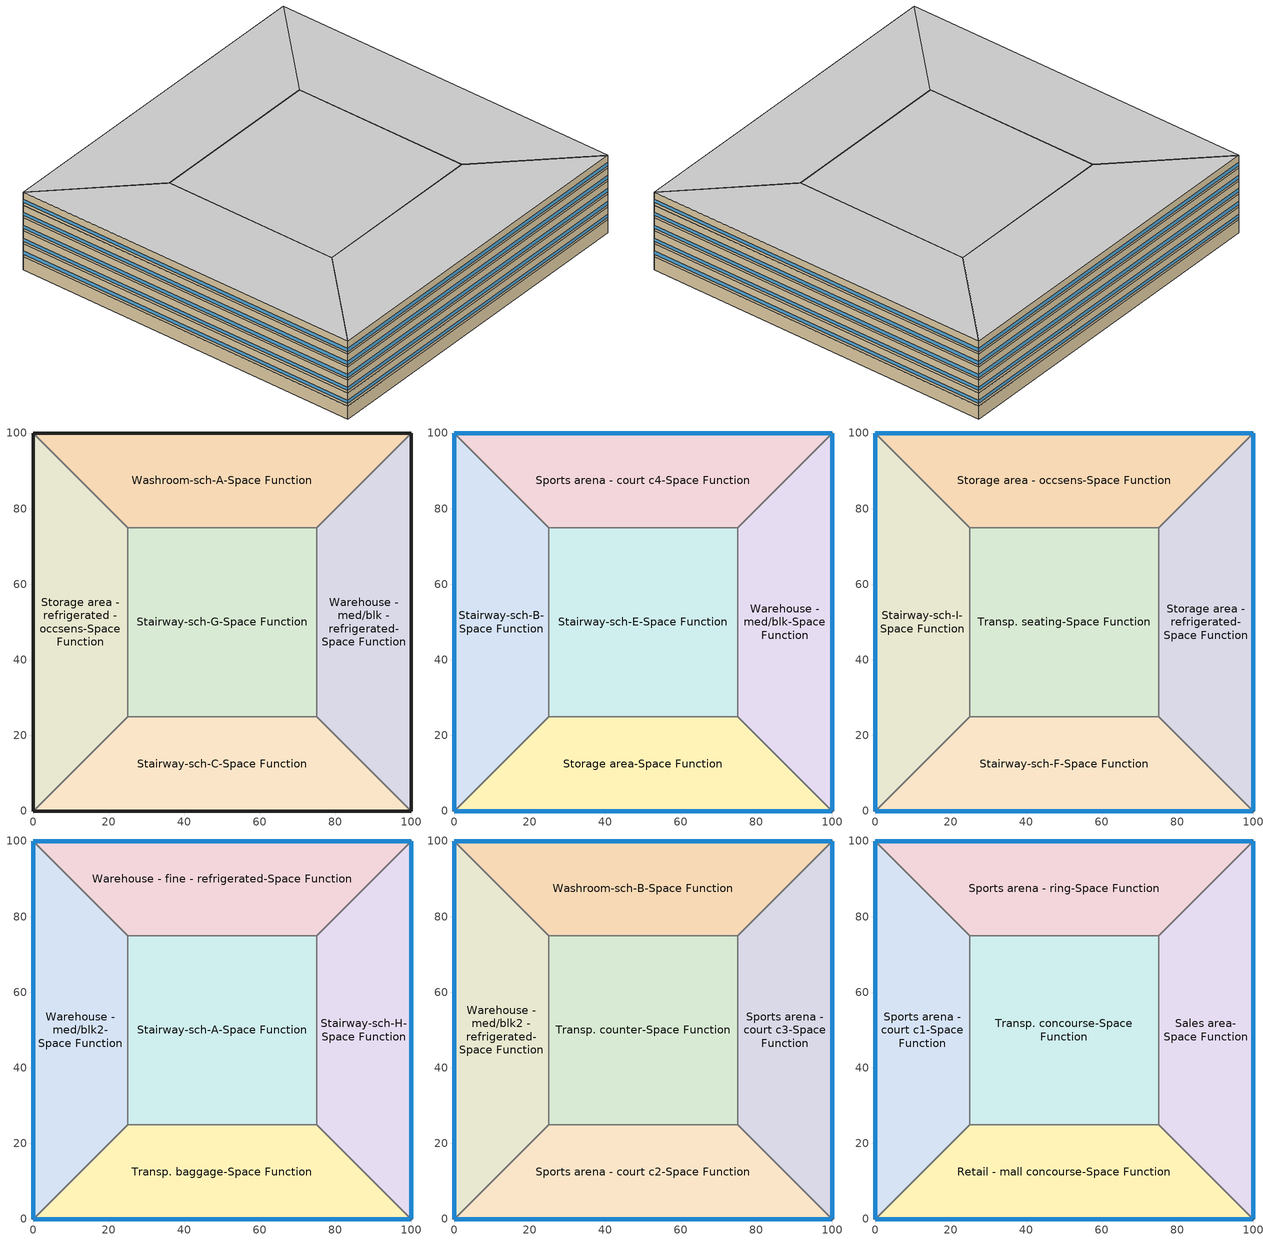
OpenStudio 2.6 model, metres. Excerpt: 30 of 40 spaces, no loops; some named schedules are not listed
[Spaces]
Storage area - refrigerated - occsens-Space Function
 floor ground: 0,0 0,100 25,75 25,25 z0
 wall ground: 0,100 0,0 z0:3.8
 wall to Washroom-sch-A-Space Function: 25,75 0,100 z0:3.8
 wall to Stairway-sch-G-Space Function: 25,25 25,75 z0:3.8
 wall to Stairway-sch-C-Space Function: 0,0 25,25 z0:3.8
Washroom-sch-A-Space Function
 floor ground: 0,100 100,100 75,75 25,75 z0
 wall ground: 100,100 0,100 z0:3.8
 wall to Warehouse - med/blk - refrigerated-Space Function: 75,75 100,100 z0:3.8
 wall to Stairway-sch-G-Space Function: 25,75 75,75 z0:3.8
Warehouse - med/blk - refrigerated-Space Function
 floor ground: 100,100 100,0 75,25 75,75 z0
 wall ground: 100,0 100,100 z0:3.8
 wall to Stairway-sch-C-Space Function: 75,25 100,0 z0:3.8
 wall to Stairway-sch-G-Space Function: 75,75 75,25 z0:3.8
Stairway-sch-C-Space Function
 floor ground: 100,0 0,0 25,25 75,25 z0
 wall ground: 0,0 100,0 z0:3.8
 wall to Stairway-sch-G-Space Function: 75,25 25,25 z0:3.8
Stairway-sch-G-Space Function
 floor ground: 25,25 25,75 75,75 75,25 z0
Stairway-sch-B-Space Function
 floor to Storage area - refrigerated - occsens-Space Function: 0,0 0,100 25,75 25,25 z3.8
 wall outside: 0,100 0,0 z3.8:7.6
 wall to Sports arena - court c4-Space Function: 25,75 0,100 z3.8:7.6
 wall to Stairway-sch-E-Space Function: 25,25 25,75 z3.8:7.6
 wall to Storage area-Space Function: 0,0 25,25 z3.8:7.6
 window: 0,99.97 0,0.03 z4.56:5.51
Sports arena - court c4-Space Function
 floor to Washroom-sch-A-Space Function: 0,100 100,100 75,75 25,75 z3.8
 wall outside: 100,100 0,100 z3.8:7.6
 wall to Warehouse - med/blk-Space Function: 75,75 100,100 z3.8:7.6
 wall to Stairway-sch-E-Space Function: 25,75 75,75 z3.8:7.6
 window: 99.97,100 0.03,100 z4.56:5.51
Warehouse - med/blk-Space Function
 floor to Warehouse - med/blk - refrigerated-Space Function: 100,100 100,0 75,25 75,75 z3.8
 wall outside: 100,0 100,100 z3.8:7.6
 wall to Storage area-Space Function: 75,25 100,0 z3.8:7.6
 wall to Stairway-sch-E-Space Function: 75,75 75,25 z3.8:7.6
 window: 100,0.03 100,99.97 z4.56:5.51
Storage area-Space Function
 floor to Stairway-sch-C-Space Function: 100,0 0,0 25,25 75,25 z3.8
 wall outside: 0,0 100,0 z3.8:7.6
 wall to Stairway-sch-E-Space Function: 75,25 25,25 z3.8:7.6
 window: 0.03,0 99.97,0 z4.56:5.51
Stairway-sch-E-Space Function
 floor to Stairway-sch-G-Space Function: 25,25 25,75 75,75 75,25 z3.8
Stairway-sch-I-Space Function
 floor to Stairway-sch-B-Space Function: 0,0 0,100 25,75 25,25 z7.6
 wall outside: 0,100 0,0 z7.6:11.4
 wall to Storage area - occsens-Space Function: 25,75 0,100 z7.6:11.4
 wall to Transp. seating-Space Function: 25,25 25,75 z7.6:11.4
 wall to Stairway-sch-F-Space Function: 0,0 25,25 z7.6:11.4
 window: 0,99.97 0,0.03 z8.36:9.31
Storage area - occsens-Space Function
 floor to Sports arena - court c4-Space Function: 0,100 100,100 75,75 25,75 z7.6
 wall outside: 100,100 0,100 z7.6:11.4
 wall to Storage area - refrigerated-Space Function: 75,75 100,100 z7.6:11.4
 wall to Transp. seating-Space Function: 25,75 75,75 z7.6:11.4
 window: 99.97,100 0.03,100 z8.36:9.31
Storage area - refrigerated-Space Function
 floor to Warehouse - med/blk-Space Function: 100,100 100,0 75,25 75,75 z7.6
 wall outside: 100,0 100,100 z7.6:11.4
 wall to Stairway-sch-F-Space Function: 75,25 100,0 z7.6:11.4
 wall to Transp. seating-Space Function: 75,75 75,25 z7.6:11.4
 window: 100,0.03 100,99.97 z8.36:9.31
Stairway-sch-F-Space Function
 floor to Storage area-Space Function: 100,0 0,0 25,25 75,25 z7.6
 wall outside: 0,0 100,0 z7.6:11.4
 wall to Transp. seating-Space Function: 75,25 25,25 z7.6:11.4
 window: 0.03,0 99.97,0 z8.36:9.31
Transp. seating-Space Function
 floor to Stairway-sch-E-Space Function: 25,25 25,75 75,75 75,25 z7.6
Warehouse - med/blk2-Space Function
 floor to Stairway-sch-I-Space Function: 0,0 0,100 25,75 25,25 z11.4
 wall outside: 0,100 0,0 z11.4:15.2
 wall to Warehouse - fine - refrigerated-Space Function: 25,75 0,100 z11.4:15.2
 wall to Stairway-sch-A-Space Function: 25,25 25,75 z11.4:15.2
 wall to Transp. baggage-Space Function: 0,0 25,25 z11.4:15.2
 window: 0,99.97 0,0.03 z12.16:13.11
Warehouse - fine - refrigerated-Space Function
 floor to Storage area - occsens-Space Function: 0,100 100,100 75,75 25,75 z11.4
 wall outside: 100,100 0,100 z11.4:15.2
 wall to Stairway-sch-H-Space Function: 75,75 100,100 z11.4:15.2
 wall to Stairway-sch-A-Space Function: 25,75 75,75 z11.4:15.2
 window: 99.97,100 0.03,100 z12.16:13.11
Stairway-sch-H-Space Function
 floor to Storage area - refrigerated-Space Function: 100,100 100,0 75,25 75,75 z11.4
 wall outside: 100,0 100,100 z11.4:15.2
 wall to Transp. baggage-Space Function: 75,25 100,0 z11.4:15.2
 wall to Stairway-sch-A-Space Function: 75,75 75,25 z11.4:15.2
 window: 100,0.03 100,99.97 z12.16:13.11
Transp. baggage-Space Function
 floor to Stairway-sch-F-Space Function: 100,0 0,0 25,25 75,25 z11.4
 wall outside: 0,0 100,0 z11.4:15.2
 wall to Stairway-sch-A-Space Function: 75,25 25,25 z11.4:15.2
 window: 0.03,0 99.97,0 z12.16:13.11
Stairway-sch-A-Space Function
 floor to Transp. seating-Space Function: 25,25 25,75 75,75 75,25 z11.4
Warehouse - med/blk2 - refrigerated-Space Function
 floor to Warehouse - med/blk2-Space Function: 0,0 0,100 25,75 25,25 z15.2
 wall outside: 0,100 0,0 z15.2:19
 wall to Washroom-sch-B-Space Function: 25,75 0,100 z15.2:19
 wall to Transp. counter-Space Function: 25,25 25,75 z15.2:19
 wall to Sports arena - court c2-Space Function: 0,0 25,25 z15.2:19
 window: 0,99.97 0,0.03 z15.96:16.91
Washroom-sch-B-Space Function
 floor to Warehouse - fine - refrigerated-Space Function: 0,100 100,100 75,75 25,75 z15.2
 wall outside: 100,100 0,100 z15.2:19
 wall to Sports arena - court c3-Space Function: 75,75 100,100 z15.2:19
 wall to Transp. counter-Space Function: 25,75 75,75 z15.2:19
 window: 99.97,100 0.03,100 z15.96:16.91
Sports arena - court c3-Space Function
 floor to Stairway-sch-H-Space Function: 100,100 100,0 75,25 75,75 z15.2
 wall outside: 100,0 100,100 z15.2:19
 wall to Sports arena - court c2-Space Function: 75,25 100,0 z15.2:19
 wall to Transp. counter-Space Function: 75,75 75,25 z15.2:19
 window: 100,0.03 100,99.97 z15.96:16.91
Sports arena - court c2-Space Function
 floor to Transp. baggage-Space Function: 100,0 0,0 25,25 75,25 z15.2
 wall outside: 0,0 100,0 z15.2:19
 wall to Transp. counter-Space Function: 75,25 25,25 z15.2:19
 window: 0.03,0 99.97,0 z15.96:16.91
Transp. counter-Space Function
 floor to Stairway-sch-A-Space Function: 25,25 25,75 75,75 75,25 z15.2
Sports arena - court c1-Space Function
 floor to Warehouse - med/blk2 - refrigerated-Space Function: 0,0 0,100 25,75 25,25 z19
 wall outside: 0,100 0,0 z19:22.8
 wall to Sports arena - ring-Space Function: 25,75 0,100 z19:22.8
 wall to Transp. concourse-Space Function: 25,25 25,75 z19:22.8
 wall to Retail - mall concourse-Space Function: 0,0 25,25 z19:22.8
 window: 0,99.97 0,0.03 z19.76:20.71
 ceiling to Retail - sales-Space Function: 25,25 25,75 0,100 0,0 z22.8
Sports arena - ring-Space Function
 floor to Washroom-sch-B-Space Function: 0,100 100,100 75,75 25,75 z19
 wall outside: 100,100 0,100 z19:22.8
 wall to Sales area-Space Function: 75,75 100,100 z19:22.8
 wall to Transp. concourse-Space Function: 25,75 75,75 z19:22.8
 window: 99.97,100 0.03,100 z19.76:20.71
 ceiling to Warehouse - fine-Space Function: 25,75 75,75 100,100 0,100 z22.8
Sales area-Space Function
 floor to Sports arena - court c3-Space Function: 100,100 100,0 75,25 75,75 z19
 wall outside: 100,0 100,100 z19:22.8
 wall to Retail - mall concourse-Space Function: 75,25 100,0 z19:22.8
 wall to Transp. concourse-Space Function: 75,75 75,25 z19:22.8
 window: 100,0.03 100,99.97 z19.76:20.71
 ceiling to Retail - dressing/fitting-Space Function: 75,75 75,25 100,0 100,100 z22.8
Retail - mall concourse-Space Function
 floor to Sports arena - court c2-Space Function: 100,0 0,0 25,25 75,25 z19
 wall outside: 0,0 100,0 z19:22.8
 wall to Transp. concourse-Space Function: 75,25 25,25 z19:22.8
 window: 0.03,0 99.97,0 z19.76:20.71
 ceiling to Religious - pulpit/choir-Space Function: 75,25 25,25 0,0 100,0 z22.8
Transp. concourse-Space Function
 floor to Transp. counter-Space Function: 25,25 25,75 75,75 75,25 z19
 ceiling to Religious - fellowship hall-Space Function: 75,25 75,75 25,75 25,25 z22.8
[Building]
Building 1: Default Construction Set=BTAP-Mass at hdd = 6250.0; Standards Number of Stories=8; Standards Number of Above Ground Stories=8; Standards Building Type=NECB2011_unknown
[Site]
Fort McMurray AP_AB_CAN: Latitude {deg}=56.653; Longitude {deg}=-111.223; Time Zone {hr}=-7; Elevation {m}=369.1
[Site:WaterMainsTemperature]
Calculation Method=Correlation; Annual Average Outdoor Air Temperature {C}=1.875; Maximum Difference In Monthly Average Outdoor Air Temperatures {deltaC}=34.4
[SizingPeriod:DesignDay] Barometric Pressure {Pa}=96969; Sky Clearness=0; Rain Indicator=0; Snow Indicator=0; Day of Month=21; Daylight Saving Time Indicator=0; Humidity Indicating Type=Wetbulb; Dry-Bulb Temperature Range Modifier Type=DefaultMultipliers
Name | Maximum Dry-Bulb Temperature {C} | Daily Dry-Bulb Temperature Range {deltaC} | Humidity Indicating Conditions at Maximum Dry-Bulb | Wind Speed {m/s} | Wind Direction {deg} | Month | Day Type | Solar Model Indicator | ASHRAE Taub | ASHRAE Taud
Fort McMurray AP Ann Htg 99.6% Condns DB | -36.2 | 0 | -36.2 | 1 | 90 | 1 | WinterDesignDay | ASHRAEClearSky
Fort McMurray AP Ann Clg .4% Condns DB=>MWB | 28.9 | 12.4 | 17.8 | 3.7 | 250 | 7 | SummerDesignDay | ASHRAETau | 0.377 | 2.403
[Site:GroundTemperature:BuildingSurface]
19.527, 19.502, 19.536, 19.598, 20.002, 21.64, 22.225, 22.375, 21.449, 20.121, 19.802, 19.633
[Material:NoMass] Roughness=Smooth; Thermal Absorptance=0.9; Solar Absorptance=0.7
Name | Thermal Resistance {m2-K/W} | Visible Absorptance
Typical Carpet Pad; Typical Carpet Pad 1 | 0.21648 | 0.8
Typical Insulation 1 | 5.91238 | 0.7
Typical Insulation 2 | 4.49096 | 0.7
Typical Insulation 3 | 6.17282 | 0.7
Typical Carpet Pad 2 | 1.25503 | 0.8
Typical Carpet Pad 3; Typical Carpet Pad 4 | 3.45515 | 0.8
Typical Insulation 4 | 0.454528 | 0.7
Typical Insulation 5 | 0.454545 | 0.7
[Material]
Name | Roughness | Thickness {m} | Conductivity {W/m-K} | Density {kg/m3} | Specific Heat {J/kg-K} | Thermal Absorptance | Solar Absorptance | Visible Absorptance
G05 25mm wood | MediumSmooth | 0.0254 | 0.15 | 608 | 1630 | 0.9 | 0.5 | 0.5
100mm Normalweight concrete floor 1 | MediumSmooth | 0.1016 | 2.31 | 2322 | 832
G01 13mm gypsum board 1 | Smooth | 0.0127 | 0.16 | 800 | 1090 | 0.9 | 0.7 | 0.5
4 in. Normalweight Concrete Floor 1 | MediumRough | 0.1016 | 2.31 | 2322 | 832 | 0.9 | 0.7 | 0.7
1IN Stucco 1 | Smooth | 0.0253 | 0.6918 | 1858 | 837 | 0.9 | 0.7 | 0.92
8IN CONCRETE HW RefBldg 1 | Rough | 0.2032 | 1.311 | 2240 | 836.8 | 0.9 | 0.7 | 0.7
1/2IN Gypsum 1 | Smooth | 0.0127 | 0.16 | 784.9 | 830 | 0.9 | 0.4 | 0.4
Metal Roof Surface 1; F08 Metal surface 1 | Smooth | 0.0008 | 45.28 | 7824 | 500 | 0.9 | 0.7 | 0.7
6 in. Normalweight Concrete Floor 1; 6 in. Normalweight Concrete Floor 2; 6 in. Normalweight Concrete Floor 3 | MediumRough | 0.1524 | 2.31 | 2322 | 832 | 0.9 | 0.7 | 0.7
[Construction]
BTAP-Int-Partition; BTAP-Int-Door: G05 25mm wood
BTAP-Int-Floor: 100mm Normalweight concrete floor 1, Typical Carpet Pad
BTAP-Int-Wall: G01 13mm gypsum board 1, G01 13mm gypsum board 1
BTAP-Int-Ceiling: Typical Carpet Pad, 100mm Normalweight concrete floor 1
BTAP-Int-Window: SimpleGlazing
BTAP-Ext-Floor-Mass:U-0.162: Typical Insulation 1, 4 in. Normalweight Concrete Floor 1, Typical Carpet Pad 1
BTAP-Ext-Wall-Mass:U-0.21: 1IN Stucco 1, 8IN CONCRETE HW RefBldg 1, Typical Insulation 2, 1/2IN Gypsum 1
BTAP-Ext-Roof-Metal:U-0.162: Metal Roof Surface 1, Typical Insulation 3
BTAP-Grnd-Floor-Mass:U-0.757: 6 in. Normalweight Concrete Floor 1, Typical Carpet Pad 2
BTAP-Grnd-Wall-Mass:U-0.284: 6 in. Normalweight Concrete Floor 2, Typical Carpet Pad 3
BTAP-Grnd-Roof-Mass:U-0.284: 6 in. Normalweight Concrete Floor 3, Typical Carpet Pad 4
BTAP-Ext-FixedWindow:U=0.220 SHGC=0.600; BTAP-Ext-GlassDoors:U=0.220 SHGC=0.600; BTAP-Ext-Skylights:U=0.220 SHGC=0.600; BTAP-Ext-DaylightDomes:U=0.220 SHGC=0.600; BTAP-Ext-DaylightDiffuser:U=0.220 SHGC=0.600: SimpleGlazing:U=0.220 SHGC=0.600
BTAP-Ext-Door:U-2.2: F08 Metal surface 1, Typical Insulation 4
BTAP-Ext-OverHeadDoor:U-2.2: Typical Insulation 5
[DefaultConstructionSet]
BTAP-Mass at hdd = 6250.0: Default Exterior Surface Constructions=BTAP-Mass at hdd = 6250.0; Default Interior Surface Constructions=Default Surface Constructions 2; Default Ground Contact Surface Constructions=BTAP-Mass at hdd = 6250.0 1; Default Exterior SubSurface Constructions=BTAP-Mass at hdd = 6250.0; Default Interior SubSurface Constructions=Default Sub Surface Constructions 2; Interior Partition Construction=BTAP-Int-Partition
[DefaultSurfaceConstructions]
Name | Floor Construction | Wall Construction | Roof Ceiling Construction
Default Surface Constructions 2 | BTAP-Int-Floor | BTAP-Int-Wall | BTAP-Int-Ceiling
BTAP-Mass at hdd = 6250.0 | BTAP-Ext-Floor-Mass:U-0.162 | BTAP-Ext-Wall-Mass:U-0.21 | BTAP-Ext-Roof-Metal:U-0.162
BTAP-Mass at hdd = 6250.0 1 | BTAP-Grnd-Floor-Mass:U-0.757 | BTAP-Grnd-Wall-Mass:U-0.284 | BTAP-Grnd-Roof-Mass:U-0.284
[DefaultSubSurfaceConstructions]
Name | Fixed Window Construction | Operable Window Construction | Door Construction | Glass Door Construction | Overhead Door Construction | Skylight Construction | Tubular Daylight Dome Construction | Tubular Daylight Diffuser Construction
Default Sub Surface Constructions 2 | BTAP-Int-Window | BTAP-Int-Window | BTAP-Int-Door
BTAP-Mass at hdd = 6250.0 | BTAP-Ext-FixedWindow:U=0.220 SHGC=0.600 | BTAP-Ext-FixedWindow:U=0.220 SHGC=0.600 | BTAP-Ext-Door:U-2.2 | BTAP-Ext-GlassDoors:U=0.220 SHGC=0.600 | BTAP-Ext-OverHeadDoor:U-2.2 | BTAP-Ext-Skylights:U=0.220 SHGC=0.600 | BTAP-Ext-DaylightDomes:U=0.220 SHGC=0.600 | BTAP-Ext-DaylightDiffuser:U=0.220 SHGC=0.600
[WindowMaterial:SimpleGlazingSystem] U-Factor {W/m2-K}=2.2; Solar Heat Gain Coefficient=0.6; Visible Transmittance=0.21
SimpleGlazing; SimpleGlazing:U=0.220 SHGC=0.600
[BuildingStory] Nominal Floor to Floor Height {m}=3.8
Name | Nominal Z Coordinate {m}
Story 1 | 0
Story 2 | 3.8
Story 3 | 7.6
Story 4 | 11.4
Story 5 | 15.2
Story 6 | 19
[Space]
Name | Space Type | Building Story | Thermal Zone
Storage area - refrigerated - occsens-Space Function | Space Function Storage area - refrigerated - occsens | Story 1 | ALL_ST=Storage area - refrigerated - occsens_FL=Story 1_SCH=E
Washroom-sch-A-Space Function | Space Function Washroom-sch-A | Story 1 | WET_ST=Washroom-sch-A_FL=Story 1_SCHA
Warehouse - med/blk - refrigerated-Space Function | Space Function Warehouse - med/blk - refrigerated | Story 1 | ALL_ST=Warehouse - med/blk - refrigerated_FL=Story 1_SCH=A
Stairway-sch-C-Space Function | Space Function Stairway-sch-A | Story 1 | WILD_ST=Stairway-sch-C_FL=Story 1_SCH=A
Stairway-sch-G-Space Function | Space Function Stairway-sch-A | Story 1 | WILD_ST=Stairway-sch-G_FL=Story 1_SCH=A
Stairway-sch-B-Space Function | Space Function Stairway-sch-A | Story 2 | WILD_ST=Stairway-sch-B_FL=Story 2_SCH=A
Sports arena - court c4-Space Function | Space Function Sports arena - court c4 | Story 2 | ALL_ST=Sports arena - court c4_FL=Story 2_SCH=B
Warehouse - med/blk-Space Function | Space Function Warehouse - med/blk | Story 2 | ALL_ST=Warehouse - med/blk_FL=Story 2_SCH=A
Storage area-Space Function | Space Function Storage area | Story 2 | ALL_ST=Storage area_FL=Story 2_SCH=E
Stairway-sch-E-Space Function | Space Function Stairway-sch-A | Story 2 | WILD_ST=Stairway-sch-E_FL=Story 2_SCH=A
Stairway-sch-I-Space Function | Space Function Stairway-sch-A | Story 3 | WILD_ST=Stairway-sch-I_FL=Story 3_SCH=A
Storage area - occsens-Space Function | Space Function Storage area - occsens | Story 3 | ALL_ST=Storage area - occsens_FL=Story 3_SCH=E
Storage area - refrigerated-Space Function | Space Function Storage area - refrigerated | Story 3 | ALL_ST=Storage area - refrigerated_FL=Story 3_SCH=E
Stairway-sch-F-Space Function | Space Function Stairway-sch-A | Story 3 | WILD_ST=Stairway-sch-F_FL=Story 3_SCH=A
Transp. seating-Space Function | Space Function Transp. seating | Story 3 | ALL_ST=Transp. seating_FL=Story 3_SCH=H
Warehouse - med/blk2-Space Function | Space Function Warehouse - med/blk2 | Story 4 | ALL_ST=Warehouse - med/blk2_FL=Story 4_SCH=A
Warehouse - fine - refrigerated-Space Function | Space Function Warehouse - fine - refrigerated | Story 4 | ALL_ST=Warehouse - fine - refrigerated_FL=Story 4_SCH=A
Stairway-sch-H-Space Function | Space Function Stairway-sch-A | Story 4 | WILD_ST=Stairway-sch-H_FL=Story 4_SCH=A
Transp. baggage-Space Function | Space Function Transp. baggage | Story 4 | ALL_ST=Transp. baggage_FL=Story 4_SCH=H
Stairway-sch-A-Space Function | Space Function Stairway-sch-A | Story 4 | WILD_ST=Stairway-sch-A_FL=Story 4_SCH=A
Warehouse - med/blk2 - refrigerated-Space Function | Space Function Warehouse - med/blk2 - refrigerated | Story 5 | ALL_ST=Warehouse - med/blk2 - refrigerated_FL=Story 5_SCH=A
Washroom-sch-B-Space Function | Space Function Washroom-sch-A | Story 5 | WET_ST=Washroom-sch-B_FL=Story 5_SCHA
Sports arena - court c3-Space Function | Space Function Sports arena - court c3 | Story 5 | ALL_ST=Sports arena - court c3_FL=Story 5_SCH=B
Sports arena - court c2-Space Function | Space Function Sports arena - court c2 | Story 5 | ALL_ST=Sports arena - court c2_FL=Story 5_SCH=B
Transp. counter-Space Function | Space Function Transp. counter | Story 5 | ALL_ST=Transp. counter_FL=Story 5_SCH=H
Sports arena - court c1-Space Function | Space Function Sports arena - court c1 | Story 6 | ALL_ST=Sports arena - court c1_FL=Story 6_SCH=B
Sports arena - ring-Space Function | Space Function Sports arena - ring | Story 6 | ALL_ST=Sports arena - ring_FL=Story 6_SCH=B
Sales area-Space Function | Space Function Sales area | Story 6 | ALL_ST=Sales area_FL=Story 6_SCH=C
Retail - mall concourse-Space Function | Space Function Retail - mall concourse | Story 6 | ALL_ST=Retail - mall concourse_FL=Story 6_SCH=C
Transp. concourse-Space Function | Space Function Transp. concourse | Story 6 | ALL_ST=Transp. concourse_FL=Story 6_SCH=H
[SpaceType] Standards Building Type=Space Function
Name | Default Schedule Set | Design Specification Outdoor Air Object | Standards Space Type
Space Function Retail - mall concourse | Space Function Retail - mall concourse Schedule Set | Space Function Retail - mall concourse Ventilation | Retail - mall concourse
Space Function Sales area | Space Function Sales area Schedule Set | Space Function Sales area Ventilation | Sales area
Space Function Sports arena - court c1 | Space Function Sports arena - court c1 Schedule Set | Space Function Sports arena - court c1 Ventilation | Sports arena - court c1
Space Function Sports arena - court c2 | Space Function Sports arena - court c2 Schedule Set | Space Function Sports arena - court c2 Ventilation | Sports arena - court c2
Space Function Sports arena - court c3 | Space Function Sports arena - court c3 Schedule Set | Space Function Sports arena - court c3 Ventilation | Sports arena - court c3
Space Function Sports arena - court c4 | Space Function Sports arena - court c4 Schedule Set | Space Function Sports arena - court c4 Ventilation | Sports arena - court c4
Space Function Sports arena - ring | Space Function Sports arena - ring Schedule Set | Space Function Sports arena - ring Ventilation | Sports arena - ring
Space Function Stairway-sch-A | Space Function Stairway-sch-A Schedule Set | Space Function Stairway-sch-A Ventilation | Stairway-sch-A
Space Function Storage area | Space Function Storage area Schedule Set | Space Function Storage area Ventilation | Storage area
Space Function Storage area - occsens | Space Function Storage area - occsens Schedule Set | Space Function Storage area - occsens Ventilation | Storage area - occsens
Space Function Storage area - refrigerated | Space Function Storage area - refrigerated Schedule Set | Space Function Storage area - refrigerated Ventilation | Storage area - refrigerated
Space Function Storage area - refrigerated - occsens | Space Function Storage area - refrigerated - occsens Schedule Set | Space Function Storage area - refrigerated - occsens Ventilation | Storage area - refrigerated - occsens
Space Function Transp. baggage | Space Function Transp. baggage Schedule Set | Space Function Transp. baggage Ventilation | Transp. baggage
Space Function Transp. concourse | Space Function Transp. concourse Schedule Set | Space Function Transp. concourse Ventilation | Transp. concourse
Space Function Transp. counter | Space Function Transp. counter Schedule Set | Space Function Transp. counter Ventilation | Transp. counter
Space Function Transp. seating | Space Function Transp. seating Schedule Set | Space Function Transp. seating Ventilation | Transp. seating
Space Function Warehouse - fine - refrigerated | Space Function Warehouse - fine - refrigerated Schedule Set | Space Function Warehouse - fine - refrigerated Ventilation | Warehouse - fine - refrigerated
Space Function Warehouse - med/blk | Space Function Warehouse - med/blk Schedule Set | Space Function Warehouse - med/blk Ventilation | Warehouse - med/blk
Space Function Warehouse - med/blk - refrigerated | Space Function Warehouse - med/blk - refrigerated Schedule Set | Space Function Warehouse - med/blk - refrigerated Ventilation | Warehouse - med/blk - refrigerated
Space Function Warehouse - med/blk2 | Space Function Warehouse - med/blk2 Schedule Set | Space Function Warehouse - med/blk2 Ventilation | Warehouse - med/blk2
Space Function Warehouse - med/blk2 - refrigerated | Space Function Warehouse - med/blk2 - refrigerated Schedule Set | Space Function Warehouse - med/blk2 - refrigerated Ventilation | Warehouse - med/blk2 - refrigerated
Space Function Washroom-sch-A | Space Function Washroom-sch-A Schedule Set | Space Function Washroom-sch-A Ventilation | Washroom-sch-A
[People:Definition] Number of People Calculation Method=People/Area; Fraction Radiant=0.3
Name | People per Space Floor Area {person/m2}
Space Function Retail - mall concourse People Definition; Space Function Transp. baggage People Definition; Space Function Transp. concourse People Definition | 0.0500522
Space Function Sales area People Definition; Space Function Washroom-sch-A People Definition | 0.0333681
Space Function Sports arena - court c1 People Definition; Space Function Sports arena - court c2 People Definition; Space Function Sports arena - court c3 People Definition; Space Function Sports arena - court c4 People Definition; Space Function Sports arena - ring People Definition | 0.199993
Space Function Stairway-sch-A People Definition | 0.0049514
Space Function Storage area People Definition; Space Function Storage area - occsens People Definition; Space Function Storage area - refrigerated People Definition; Space Function Storage area - refrigerated - occsens People Definition; Space Function Warehouse - med/blk People Definition; Space Function Warehouse - med/blk - refrigerated People Definition; Space Function Warehouse - med/blk2 People Definition; Space Function Warehouse - med/blk2 - refrigerated People Definition | 0.0100104
Space Function Transp. counter People Definition; Space Function Transp. seating People Definition | 0.0999967
Space Function Warehouse - fine - refrigerated People Definition | 0.0200209
[People] Work Efficiency Schedule=Work Efficiency Schedule; Clothing Insulation Schedule=Clothing Schedule; Air Velocity Schedule=Air Velocity Schedule; Multiplier=1
Name | People Definition | Space or SpaceType
Space Function Retail - mall concourse People | Space Function Retail - mall concourse People Definition | Space Function Retail - mall concourse
Space Function Sales area People | Space Function Sales area People Definition | Space Function Sales area
Space Function Sports arena - court c1 People | Space Function Sports arena - court c1 People Definition | Space Function Sports arena - court c1
Space Function Sports arena - court c2 People | Space Function Sports arena - court c2 People Definition | Space Function Sports arena - court c2
Space Function Sports arena - court c3 People | Space Function Sports arena - court c3 People Definition | Space Function Sports arena - court c3
Space Function Sports arena - court c4 People | Space Function Sports arena - court c4 People Definition | Space Function Sports arena - court c4
Space Function Sports arena - ring People | Space Function Sports arena - ring People Definition | Space Function Sports arena - ring
Space Function Stairway-sch-A People | Space Function Stairway-sch-A People Definition | Space Function Stairway-sch-A
Space Function Storage area People | Space Function Storage area People Definition | Space Function Storage area
Space Function Storage area - occsens People | Space Function Storage area - occsens People Definition | Space Function Storage area - occsens
Space Function Storage area - refrigerated People | Space Function Storage area - refrigerated People Definition | Space Function Storage area - refrigerated
Space Function Storage area - refrigerated - occsens People | Space Function Storage area - refrigerated - occsens People Definition | Space Function Storage area - refrigerated - occsens
Space Function Transp. baggage People | Space Function Transp. baggage People Definition | Space Function Transp. baggage
Space Function Transp. concourse People | Space Function Transp. concourse People Definition | Space Function Transp. concourse
Space Function Transp. counter People | Space Function Transp. counter People Definition | Space Function Transp. counter
Space Function Transp. seating People | Space Function Transp. seating People Definition | Space Function Transp. seating
Space Function Warehouse - fine - refrigerated People | Space Function Warehouse - fine - refrigerated People Definition | Space Function Warehouse - fine - refrigerated
Space Function Warehouse - med/blk People | Space Function Warehouse - med/blk People Definition | Space Function Warehouse - med/blk
Space Function Warehouse - med/blk - refrigerated People | Space Function Warehouse - med/blk - refrigerated People Definition | Space Function Warehouse - med/blk - refrigerated
Space Function Warehouse - med/blk2 People | Space Function Warehouse - med/blk2 People Definition | Space Function Warehouse - med/blk2
Space Function Warehouse - med/blk2 - refrigerated People | Space Function Warehouse - med/blk2 - refrigerated People Definition | Space Function Warehouse - med/blk2 - refrigerated
Space Function Washroom-sch-A People | Space Function Washroom-sch-A People Definition | Space Function Washroom-sch-A
[Lights:Definition] Design Level Calculation Method=Watts/Area; Fraction Radiant=0.5; Fraction Visible=0.2
Name | Watts per Space Floor Area {W/m2}
Space Function Retail - mall concourse Lights Definition | 11.7999
Space Function Sales area Lights Definition | 18.0998
Space Function Sports arena - court c1 Lights Definition | 32.3997
Space Function Sports arena - court c2 Lights Definition | 20.6998
Space Function Sports arena - court c3 Lights Definition | 12.8999
Space Function Sports arena - court c4 Lights Definition | 7.79994
Space Function Sports arena - ring Lights Definition | 28.7998
Space Function Stairway-sch-A Lights Definition | 7.39994
Space Function Storage area Lights Definition; Space Function Storage area - refrigerated Lights Definition | 6.79994
Space Function Storage area - occsens Lights Definition; Space Function Storage area - refrigerated - occsens Lights Definition | 6.11995
Space Function Transp. baggage Lights Definition | 8.19993
Space Function Transp. concourse Lights Definition | 3.89997
Space Function Transp. counter Lights Definition | 11.5999
Space Function Transp. seating Lights Definition | 5.79995
Space Function Warehouse - fine - refrigerated Lights Definition; Space Function Warehouse - med/blk2 Lights Definition; Space Function Warehouse - med/blk2 - refrigerated Lights Definition | 10.1999
Space Function Warehouse - med/blk Lights Definition; Space Function Warehouse - med/blk - refrigerated Lights Definition | 6.39995
Space Function Washroom-sch-A Lights Definition | 9.44992
[Lights] Fraction Replaceable=1
Name | Lights Definition | Space or SpaceType
Space Function Retail - mall concourse Lights | Space Function Retail - mall concourse Lights Definition | Space Function Retail - mall concourse
Space Function Sales area Lights | Space Function Sales area Lights Definition | Space Function Sales area
Space Function Sports arena - court c1 Lights | Space Function Sports arena - court c1 Lights Definition | Space Function Sports arena - court c1
Space Function Sports arena - court c2 Lights | Space Function Sports arena - court c2 Lights Definition | Space Function Sports arena - court c2
Space Function Sports arena - court c3 Lights | Space Function Sports arena - court c3 Lights Definition | Space Function Sports arena - court c3
Space Function Sports arena - court c4 Lights | Space Function Sports arena - court c4 Lights Definition | Space Function Sports arena - court c4
Space Function Sports arena - ring Lights | Space Function Sports arena - ring Lights Definition | Space Function Sports arena - ring
Space Function Stairway-sch-A Lights | Space Function Stairway-sch-A Lights Definition | Space Function Stairway-sch-A
Space Function Storage area Lights | Space Function Storage area Lights Definition | Space Function Storage area
Space Function Storage area - occsens Lights | Space Function Storage area - occsens Lights Definition | Space Function Storage area - occsens
Space Function Storage area - refrigerated Lights | Space Function Storage area - refrigerated Lights Definition | Space Function Storage area - refrigerated
Space Function Storage area - refrigerated - occsens Lights | Space Function Storage area - refrigerated - occsens Lights Definition | Space Function Storage area - refrigerated - occsens
Space Function Transp. baggage Lights | Space Function Transp. baggage Lights Definition | Space Function Transp. baggage
Space Function Transp. concourse Lights | Space Function Transp. concourse Lights Definition | Space Function Transp. concourse
Space Function Transp. counter Lights | Space Function Transp. counter Lights Definition | Space Function Transp. counter
Space Function Transp. seating Lights | Space Function Transp. seating Lights Definition | Space Function Transp. seating
Space Function Warehouse - fine - refrigerated Lights | Space Function Warehouse - fine - refrigerated Lights Definition | Space Function Warehouse - fine - refrigerated
Space Function Warehouse - med/blk Lights | Space Function Warehouse - med/blk Lights Definition | Space Function Warehouse - med/blk
Space Function Warehouse - med/blk - refrigerated Lights | Space Function Warehouse - med/blk - refrigerated Lights Definition | Space Function Warehouse - med/blk - refrigerated
Space Function Warehouse - med/blk2 Lights | Space Function Warehouse - med/blk2 Lights Definition | Space Function Warehouse - med/blk2
Space Function Warehouse - med/blk2 - refrigerated Lights | Space Function Warehouse - med/blk2 - refrigerated Lights Definition | Space Function Warehouse - med/blk2 - refrigerated
Space Function Washroom-sch-A Lights | Space Function Washroom-sch-A Lights Definition | Space Function Washroom-sch-A
[ElectricEquipment:Definition] Design Level Calculation Method=Watts/Area; Fraction Radiant=0.5
Name | Watts per Space Floor Area {W/m2}
Space Function Retail - mall concourse Elec Equip Definition; Space Function Storage area Elec Equip Definition; Space Function Storage area - occsens Elec Equip Definition; Space Function Storage area - refrigerated Elec Equip Definition; Space Function Storage area - refrigerated - occsens Elec Equip Definition; Space Function Warehouse - fine - refrigerated Elec Equip Definition; Space Function Warehouse - med/blk Elec Equip Definition; Space Function Warehouse - med/blk - refrigerated Elec Equip Definition; Space Function Warehouse - med/blk2 Elec Equip Definition; Space Function Warehouse - med/blk2 - refrigerated Elec Equip Definition; Space Function Washroom-sch-A Elec Equip Definition | 0.999992
Space Function Sales area Elec Equip Definition; Space Function Transp. baggage Elec Equip Definition; Space Function Transp. counter Elec Equip Definition | 2.49998
Space Function Sports arena - court c1 Elec Equip Definition; Space Function Sports arena - court c2 Elec Equip Definition; Space Function Sports arena - court c3 Elec Equip Definition; Space Function Sports arena - court c4 Elec Equip Definition; Space Function Sports arena - ring Elec Equip Definition | 1.49999
[ElectricEquipment]
Name | Electric Equipment Definition | Space or SpaceType
Space Function Retail - mall concourse Elec Equip | Space Function Retail - mall concourse Elec Equip Definition | Space Function Retail - mall concourse
Space Function Sales area Elec Equip | Space Function Sales area Elec Equip Definition | Space Function Sales area
Space Function Sports arena - court c1 Elec Equip | Space Function Sports arena - court c1 Elec Equip Definition | Space Function Sports arena - court c1
Space Function Sports arena - court c2 Elec Equip | Space Function Sports arena - court c2 Elec Equip Definition | Space Function Sports arena - court c2
Space Function Sports arena - court c3 Elec Equip | Space Function Sports arena - court c3 Elec Equip Definition | Space Function Sports arena - court c3
Space Function Sports arena - court c4 Elec Equip | Space Function Sports arena - court c4 Elec Equip Definition | Space Function Sports arena - court c4
Space Function Sports arena - ring Elec Equip | Space Function Sports arena - ring Elec Equip Definition | Space Function Sports arena - ring
Space Function Storage area Elec Equip | Space Function Storage area Elec Equip Definition | Space Function Storage area
Space Function Storage area - occsens Elec Equip | Space Function Storage area - occsens Elec Equip Definition | Space Function Storage area - occsens
Space Function Storage area - refrigerated Elec Equip | Space Function Storage area - refrigerated Elec Equip Definition | Space Function Storage area - refrigerated
Space Function Storage area - refrigerated - occsens Elec Equip | Space Function Storage area - refrigerated - occsens Elec Equip Definition | Space Function Storage area - refrigerated - occsens
Space Function Transp. baggage Elec Equip | Space Function Transp. baggage Elec Equip Definition | Space Function Transp. baggage
Space Function Transp. counter Elec Equip | Space Function Transp. counter Elec Equip Definition | Space Function Transp. counter
Space Function Warehouse - fine - refrigerated Elec Equip | Space Function Warehouse - fine - refrigerated Elec Equip Definition | Space Function Warehouse - fine - refrigerated
Space Function Warehouse - med/blk Elec Equip | Space Function Warehouse - med/blk Elec Equip Definition | Space Function Warehouse - med/blk
Space Function Warehouse - med/blk - refrigerated Elec Equip | Space Function Warehouse - med/blk - refrigerated Elec Equip Definition | Space Function Warehouse - med/blk - refrigerated
Space Function Warehouse - med/blk2 Elec Equip | Space Function Warehouse - med/blk2 Elec Equip Definition | Space Function Warehouse - med/blk2
Space Function Warehouse - med/blk2 - refrigerated Elec Equip | Space Function Warehouse - med/blk2 - refrigerated Elec Equip Definition | Space Function Warehouse - med/blk2 - refrigerated
Space Function Washroom-sch-A Elec Equip | Space Function Washroom-sch-A Elec Equip Definition | Space Function Washroom-sch-A
[DesignSpecification:OutdoorAir] Outdoor Air Method=Sum; Outdoor Air Flow per Person {m3/s-person}=0; Outdoor Air Flow Rate {m3/s}=0; Outdoor Air Flow Air Changes per Hour {1/hr}=0
Name | Outdoor Air Flow per Floor Area {m3/s-m2}
Space Function Retail - mall concourse Ventilation | 0.0018288
Space Function Sales area Ventilation | 0.00118364
Space Function Sports arena - court c1 Ventilation; Space Function Sports arena - court c2 Ventilation; Space Function Sports arena - court c3 Ventilation; Space Function Sports arena - court c4 Ventilation; Space Function Sports arena - ring Ventilation | 0.001524
Space Function Stairway-sch-A Ventilation; Space Function Warehouse - fine - refrigerated Ventilation; Space Function Warehouse - med/blk Ventilation; Space Function Warehouse - med/blk - refrigerated Ventilation; Space Function Warehouse - med/blk2 Ventilation; Space Function Warehouse - med/blk2 - refrigerated Ventilation; Space Function Washroom-sch-A Ventilation | 0.0003048
Space Function Storage area Ventilation; Space Function Storage area - occsens Ventilation; Space Function Storage area - refrigerated Ventilation; Space Function Storage area - refrigerated - occsens Ventilation | 0.0003556
Space Function Transp. baggage Ventilation; Space Function Transp. counter Ventilation | 0.00087884
Space Function Transp. concourse Ventilation; Space Function Transp. seating Ventilation | 0.0041148
[DefaultScheduleSet] People Activity Level Schedule=NECB-Activity; Infiltration Schedule=Always On
Name | Number of People Schedule | Lighting Schedule | Electric Equipment Schedule
Space Function Retail - mall concourse Schedule Set; Space Function Sales area Schedule Set | NECB-C-Occupancy | NECB-C-Lighting | NECB-C-Electric-Equipment
Space Function Sports arena - court c1 Schedule Set; Space Function Sports arena - court c2 Schedule Set; Space Function Sports arena - court c3 Schedule Set; Space Function Sports arena - court c4 Schedule Set; Space Function Sports arena - ring Schedule Set | NECB-B-Occupancy | NECB-B-Lighting | NECB-B-Electric-Equipment
Space Function Stairway-sch-A Schedule Set; Space Function Warehouse - fine - refrigerated Schedule Set; Space Function Warehouse - med/blk Schedule Set; Space Function Warehouse - med/blk - refrigerated Schedule Set; Space Function Warehouse - med/blk2 Schedule Set; Space Function Warehouse - med/blk2 - refrigerated Schedule Set; Space Function Washroom-sch-A Schedule Set | NECB-A-Occupancy | NECB-A-Lighting | NECB-A-Electric-Equipment
Space Function Storage area Schedule Set; Space Function Storage area - occsens Schedule Set; Space Function Storage area - refrigerated Schedule Set; Space Function Storage area - refrigerated - occsens Schedule Set | NECB-E-Occupancy | NECB-E-Lighting | NECB-E-Electric-Equipment
Space Function Transp. baggage Schedule Set; Space Function Transp. concourse Schedule Set; Space Function Transp. counter Schedule Set; Space Function Transp. seating Schedule Set | NECB-H-Occupancy | NECB-H-Lighting | NECB-H-Electric-Equipment
[ThermostatSetpoint:DualSetpoint]
Name | Heating Setpoint Temperature Schedule | Cooling Setpoint Temperature Schedule
Space Function Washroom-sch-A Thermostat 3; Space Function Washroom-sch-A Thermostat 4; Space Function Warehouse - fine - refrigerated Thermostat 3; Space Function Warehouse - med/blk Thermostat 3; Space Function Warehouse - med/blk - refrigerated Thermostat 3; Space Function Warehouse - med/blk2 Thermostat 3; Space Function Warehouse - med/blk2 - refrigerated Thermostat 3; Space Function Stairway-sch-A Thermostat 3; Space Function Stairway-sch-A Thermostat 4; Space Function Stairway-sch-A Thermostat 5; Space Function Stairway-sch-A Thermostat 7; Space Function Stairway-sch-A Thermostat 8; Space Function Stairway-sch-A Thermostat 9; Space Function Stairway-sch-A Thermostat 10; Space Function Stairway-sch-A Thermostat 11 | NECB-A-Thermostat Setpoint-Heating | NECB-A-Thermostat Setpoint-Cooling
Space Function Retail - mall concourse Thermostat 3; Space Function Sales area Thermostat 3 | NECB-C-Thermostat Setpoint-Heating | NECB-C-Thermostat Setpoint-Cooling
Space Function Sports arena - court c1 Thermostat 3; Space Function Sports arena - court c2 Thermostat 3; Space Function Sports arena - court c3 Thermostat 3; Space Function Sports arena - court c4 Thermostat 3; Space Function Sports arena - ring Thermostat 3 | NECB-B-Thermostat Setpoint-Heating | NECB-B-Thermostat Setpoint-Cooling
Space Function Storage area Thermostat 3; Space Function Storage area - occsens Thermostat 3; Space Function Storage area - refrigerated Thermostat 3; Space Function Storage area - refrigerated - occsens Thermostat 3 | NECB-E-Thermostat Setpoint-Heating | NECB-E-Thermostat Setpoint-Cooling
Space Function Transp. baggage Thermostat 3; Space Function Transp. concourse Thermostat 3; Space Function Transp. counter Thermostat 3; Space Function Transp. seating Thermostat 3 | NECB-H-Thermostat Setpoint-Heating | NECB-H-Thermostat Setpoint-Cooling
[SpaceInfiltration:DesignFlowRate] Schedule=Always On Discrete; Design Flow Rate Calculation Method=Flow/ExteriorArea; Flow per Exterior Surface Area {m3/s-m2}=0.00025; Constant Term Coefficient=0; Temperature Term Coefficient=0; Velocity Term Coefficient=0.224; Velocity Squared Term Coefficient=0
Name | Space or SpaceType
Retail - mall concourse-Space Function Infiltration | Retail - mall concourse-Space Function
Sales area-Space Function Infiltration | Sales area-Space Function
Sports arena - court c1-Space Function Infiltration | Sports arena - court c1-Space Function
Sports arena - court c2-Space Function Infiltration | Sports arena - court c2-Space Function
Sports arena - court c3-Space Function Infiltration | Sports arena - court c3-Space Function
Sports arena - court c4-Space Function Infiltration | Sports arena - court c4-Space Function
Sports arena - ring-Space Function Infiltration | Sports arena - ring-Space Function
Stairway-sch-B-Space Function Infiltration | Stairway-sch-B-Space Function
Stairway-sch-F-Space Function Infiltration | Stairway-sch-F-Space Function
Stairway-sch-H-Space Function Infiltration | Stairway-sch-H-Space Function
Stairway-sch-I-Space Function Infiltration | Stairway-sch-I-Space Function
Storage area - occsens-Space Function Infiltration | Storage area - occsens-Space Function
Storage area - refrigerated-Space Function Infiltration | Storage area - refrigerated-Space Function
Storage area-Space Function Infiltration | Storage area-Space Function
Transp. baggage-Space Function Infiltration | Transp. baggage-Space Function
Warehouse - fine - refrigerated-Space Function Infiltration | Warehouse - fine - refrigerated-Space Function
Warehouse - med/blk-Space Function Infiltration | Warehouse - med/blk-Space Function
Warehouse - med/blk2 - refrigerated-Space Function Infiltration | Warehouse - med/blk2 - refrigerated-Space Function
Warehouse - med/blk2-Space Function Infiltration | Warehouse - med/blk2-Space Function
Washroom-sch-B-Space Function Infiltration | Washroom-sch-B-Space Function
[ThermalZone] Use Ideal Air Loads=No
Name | Thermostat
WET_ST=Washroom-sch-A_FL=Story 1_SCHA | Space Function Washroom-sch-A Thermostat 3
WET_ST=Washroom-sch-B_FL=Story 5_SCHA | Space Function Washroom-sch-A Thermostat 4
ALL_ST=Retail - mall concourse_FL=Story 6_SCH=C | Space Function Retail - mall concourse Thermostat 3
ALL_ST=Sales area_FL=Story 6_SCH=C | Space Function Sales area Thermostat 3
ALL_ST=Sports arena - court c1_FL=Story 6_SCH=B | Space Function Sports arena - court c1 Thermostat 3
ALL_ST=Sports arena - court c2_FL=Story 5_SCH=B | Space Function Sports arena - court c2 Thermostat 3
ALL_ST=Sports arena - court c3_FL=Story 5_SCH=B | Space Function Sports arena - court c3 Thermostat 3
ALL_ST=Sports arena - court c4_FL=Story 2_SCH=B | Space Function Sports arena - court c4 Thermostat 3
ALL_ST=Sports arena - ring_FL=Story 6_SCH=B | Space Function Sports arena - ring Thermostat 3
ALL_ST=Storage area_FL=Story 2_SCH=E | Space Function Storage area Thermostat 3
ALL_ST=Storage area - occsens_FL=Story 3_SCH=E | Space Function Storage area - occsens Thermostat 3
ALL_ST=Storage area - refrigerated_FL=Story 3_SCH=E | Space Function Storage area - refrigerated Thermostat 3
ALL_ST=Storage area - refrigerated - occsens_FL=Story 1_SCH=E | Space Function Storage area - refrigerated - occsens Thermostat 3
ALL_ST=Transp. baggage_FL=Story 4_SCH=H | Space Function Transp. baggage Thermostat 3
ALL_ST=Transp. concourse_FL=Story 6_SCH=H | Space Function Transp. concourse Thermostat 3
ALL_ST=Transp. counter_FL=Story 5_SCH=H | Space Function Transp. counter Thermostat 3
ALL_ST=Transp. seating_FL=Story 3_SCH=H | Space Function Transp. seating Thermostat 3
ALL_ST=Warehouse - fine - refrigerated_FL=Story 4_SCH=A | Space Function Warehouse - fine - refrigerated Thermostat 3
ALL_ST=Warehouse - med/blk_FL=Story 2_SCH=A | Space Function Warehouse - med/blk Thermostat 3
ALL_ST=Warehouse - med/blk - refrigerated_FL=Story 1_SCH=A | Space Function Warehouse - med/blk - refrigerated Thermostat 3
ALL_ST=Warehouse - med/blk2_FL=Story 4_SCH=A | Space Function Warehouse - med/blk2 Thermostat 3
ALL_ST=Warehouse - med/blk2 - refrigerated_FL=Story 5_SCH=A | Space Function Warehouse - med/blk2 - refrigerated Thermostat 3
WILD_ST=Stairway-sch-A_FL=Story 4_SCH=A | Space Function Stairway-sch-A Thermostat 3
WILD_ST=Stairway-sch-B_FL=Story 2_SCH=A | Space Function Stairway-sch-A Thermostat 4
WILD_ST=Stairway-sch-C_FL=Story 1_SCH=A | Space Function Stairway-sch-A Thermostat 5
WILD_ST=Stairway-sch-E_FL=Story 2_SCH=A | Space Function Stairway-sch-A Thermostat 7
WILD_ST=Stairway-sch-F_FL=Story 3_SCH=A | Space Function Stairway-sch-A Thermostat 8
WILD_ST=Stairway-sch-G_FL=Story 1_SCH=A | Space Function Stairway-sch-A Thermostat 9
WILD_ST=Stairway-sch-H_FL=Story 4_SCH=A | Space Function Stairway-sch-A Thermostat 10
WILD_ST=Stairway-sch-I_FL=Story 3_SCH=A | Space Function Stairway-sch-A Thermostat 11
[Schedule:Ruleset]
Clothing Schedule: Default Day Schedule=Clothing Schedule Default Winter Clothes
Air Velocity Schedule: Default Day Schedule=Air Velocity Schedule Default
Work Efficiency Schedule: Default Day Schedule=Work Efficiency Schedule Default
NECB-B-Occupancy: Default Day Schedule=NECB-B-Occupancy Default
NECB-Activity: Default Day Schedule=NECB-Activity Default; Summer Design Day Schedule=NECB-Activity Summer Design Day; Winter Design Day Schedule=NECB-Activity Winter Design Day
NECB-B-Lighting: Default Day Schedule=NECB-B-Lighting Default
NECB-B-Electric-Equipment: Default Day Schedule=NECB-B-Electric-Equipment Default
Always On: Default Day Schedule=Always On Default
NECB-B-Thermostat Setpoint-Heating: Default Day Schedule=NECB-B-Thermostat Setpoint-Heating Default
NECB-B-Thermostat Setpoint-Cooling: Default Day Schedule=NECB-B-Thermostat Setpoint-Cooling Default
NECB-A-Occupancy: Default Day Schedule=NECB-A-Occupancy Default
NECB-A-Lighting: Default Day Schedule=NECB-A-Lighting Default
NECB-A-Electric-Equipment: Default Day Schedule=NECB-A-Electric-Equipment Default
NECB-A-Thermostat Setpoint-Heating: Default Day Schedule=NECB-A-Thermostat Setpoint-Heating Default
NECB-A-Thermostat Setpoint-Cooling: Default Day Schedule=NECB-A-Thermostat Setpoint-Cooling Default
NECB-C-Occupancy: Default Day Schedule=NECB-C-Occupancy Default
NECB-C-Lighting: Default Day Schedule=NECB-C-Lighting Default
NECB-C-Electric-Equipment: Default Day Schedule=NECB-C-Electric-Equipment Default
NECB-C-Thermostat Setpoint-Heating: Default Day Schedule=NECB-C-Thermostat Setpoint-Heating Default
NECB-C-Thermostat Setpoint-Cooling: Default Day Schedule=NECB-C-Thermostat Setpoint-Cooling Default
NECB-E-Occupancy: Default Day Schedule=NECB-E-Occupancy Default
NECB-E-Lighting: Default Day Schedule=NECB-E-Lighting Default
NECB-E-Electric-Equipment: Default Day Schedule=NECB-E-Electric-Equipment Default
NECB-E-Thermostat Setpoint-Heating: Default Day Schedule=NECB-E-Thermostat Setpoint-Heating Default
NECB-E-Thermostat Setpoint-Cooling: Default Day Schedule=NECB-E-Thermostat Setpoint-Cooling Default
NECB-H-Occupancy: Default Day Schedule=NECB-H-Occupancy Default
NECB-H-Lighting: Default Day Schedule=NECB-H-Lighting Default
NECB-H-Electric-Equipment: Default Day Schedule=NECB-H-Electric-Equipment Default
NECB-H-Thermostat Setpoint-Heating: Default Day Schedule=NECB-H-Thermostat Setpoint-Heating Default
NECB-H-Thermostat Setpoint-Cooling: Default Day Schedule=NECB-H-Thermostat Setpoint-Cooling Default
[Schedule:Day]
NECB-B-Thermostat Setpoint-Heating Default: 2, 0, 22, 8, 0, 18, 9, 0, 20, 24, 0, 22
NECB-B-Thermostat Setpoint-Cooling Default: 1, 0, 24, 8, 0, 35, 24, 0, 24
NECB-A-Thermostat Setpoint-Heating Default: 6, 0, 18, 7, 0, 20, 21, 0, 22, 24, 0, 18
NECB-A-Thermostat Setpoint-Cooling Default: 6, 0, 35, 21, 0, 24, 24, 0, 35
NECB-C-Thermostat Setpoint-Heating Default: 7, 0, 18, 8, 0, 20, 21, 0, 22, 24, 0, 18
NECB-C-Thermostat Setpoint-Cooling Default: 7, 0, 35, 21, 0, 24, 24, 0, 35
NECB-E-Thermostat Setpoint-Heating Default: 7, 0, 18, 8, 0, 20, 19, 0, 22, 24, 0, 18
NECB-E-Thermostat Setpoint-Cooling Default: 7, 0, 35, 19, 0, 24, 24, 0, 35
NECB-H-Thermostat Setpoint-Heating Default: 1, 0, 22, 7, 0, 18, 8, 0, 20, 24, 0, 22
NECB-H-Thermostat Setpoint-Cooling Default: 24, 0, 24
[Schedule:Rule] Date Specification Type=DateRange; Start Month=1; Start Day=1; End Month=12; End Day=31
Name | Schedule Ruleset | Rule Order | Day Schedule | Apply Monday | Apply Tuesday | Apply Wednesday | Apply Thursday | Apply Friday | Apply Saturday | Apply Sunday
Schedule Rule 11 | NECB-B-Thermostat Setpoint-Heating | 2 | NECB-B-Thermostat Setpoint-Heating Default|Wkdy Day | Yes | Yes | Yes | Yes | Yes
Schedule Rule 12 | NECB-B-Thermostat Setpoint-Heating | 1 | NECB-B-Thermostat Setpoint-Heating Sat Day |  |  |  |  |  | Yes
Schedule Rule 13 | NECB-B-Thermostat Setpoint-Heating | 0 | NECB-B-Thermostat Setpoint-Heating Sun|Hol Day |  |  |  |  |  |  | Yes
Schedule Rule 14 | NECB-B-Thermostat Setpoint-Cooling | 2 | NECB-B-Thermostat Setpoint-Cooling Default|Wkdy Day | Yes | Yes | Yes | Yes | Yes
Schedule Rule 15 | NECB-B-Thermostat Setpoint-Cooling | 1 | NECB-B-Thermostat Setpoint-Cooling Sat Day |  |  |  |  |  | Yes
Schedule Rule 16 | NECB-B-Thermostat Setpoint-Cooling | 0 | NECB-B-Thermostat Setpoint-Cooling Sun|Hol Day |  |  |  |  |  |  | Yes
Schedule Rule 26 | NECB-A-Thermostat Setpoint-Heating | 2 | NECB-A-Thermostat Setpoint-Heating Default|Wkdy Day | Yes | Yes | Yes | Yes | Yes
Schedule Rule 27 | NECB-A-Thermostat Setpoint-Heating | 1 | NECB-A-Thermostat Setpoint-Heating Sat Day |  |  |  |  |  | Yes
Schedule Rule 28 | NECB-A-Thermostat Setpoint-Heating | 0 | NECB-A-Thermostat Setpoint-Heating Sun|Hol Day |  |  |  |  |  |  | Yes
Schedule Rule 29 | NECB-A-Thermostat Setpoint-Cooling | 2 | NECB-A-Thermostat Setpoint-Cooling Default|Wkdy Day | Yes | Yes | Yes | Yes | Yes
Schedule Rule 30 | NECB-A-Thermostat Setpoint-Cooling | 1 | NECB-A-Thermostat Setpoint-Cooling Sat Day |  |  |  |  |  | Yes
Schedule Rule 31 | NECB-A-Thermostat Setpoint-Cooling | 0 | NECB-A-Thermostat Setpoint-Cooling Sun|Hol Day |  |  |  |  |  |  | Yes
Schedule Rule 56 | NECB-C-Thermostat Setpoint-Heating | 2 | NECB-C-Thermostat Setpoint-Heating Default|Wkdy Day | Yes | Yes | Yes | Yes | Yes
Schedule Rule 57 | NECB-C-Thermostat Setpoint-Heating | 1 | NECB-C-Thermostat Setpoint-Heating Sat Day |  |  |  |  |  | Yes
Schedule Rule 58 | NECB-C-Thermostat Setpoint-Heating | 0 | NECB-C-Thermostat Setpoint-Heating Sun|Hol Day |  |  |  |  |  |  | Yes
Schedule Rule 59 | NECB-C-Thermostat Setpoint-Cooling | 2 | NECB-C-Thermostat Setpoint-Cooling Default|Wkdy Day | Yes | Yes | Yes | Yes | Yes
Schedule Rule 60 | NECB-C-Thermostat Setpoint-Cooling | 1 | NECB-C-Thermostat Setpoint-Cooling Sat Day |  |  |  |  |  | Yes
Schedule Rule 61 | NECB-C-Thermostat Setpoint-Cooling | 0 | NECB-C-Thermostat Setpoint-Cooling Sun|Hol Day |  |  |  |  |  |  | Yes
Schedule Rule 86 | NECB-E-Thermostat Setpoint-Heating | 2 | NECB-E-Thermostat Setpoint-Heating Default|Wkdy Day | Yes | Yes | Yes | Yes | Yes
Schedule Rule 87 | NECB-E-Thermostat Setpoint-Heating | 1 | NECB-E-Thermostat Setpoint-Heating Sat Day |  |  |  |  |  | Yes
Schedule Rule 88 | NECB-E-Thermostat Setpoint-Heating | 0 | NECB-E-Thermostat Setpoint-Heating Sun|Hol Day |  |  |  |  |  |  | Yes
Schedule Rule 89 | NECB-E-Thermostat Setpoint-Cooling | 2 | NECB-E-Thermostat Setpoint-Cooling Default|Wkdy Day | Yes | Yes | Yes | Yes | Yes
Schedule Rule 90 | NECB-E-Thermostat Setpoint-Cooling | 1 | NECB-E-Thermostat Setpoint-Cooling Sat Day |  |  |  |  |  | Yes
Schedule Rule 91 | NECB-E-Thermostat Setpoint-Cooling | 0 | NECB-E-Thermostat Setpoint-Cooling Sun|Hol Day |  |  |  |  |  |  | Yes
Schedule Rule 131 | NECB-H-Thermostat Setpoint-Heating | 2 | NECB-H-Thermostat Setpoint-Heating Default|Wkdy Day | Yes | Yes | Yes | Yes | Yes
Schedule Rule 132 | NECB-H-Thermostat Setpoint-Heating | 1 | NECB-H-Thermostat Setpoint-Heating Sat Day |  |  |  |  |  | Yes
Schedule Rule 133 | NECB-H-Thermostat Setpoint-Heating | 0 | NECB-H-Thermostat Setpoint-Heating Sun|Hol Day |  |  |  |  |  |  | Yes
Schedule Rule 134 | NECB-H-Thermostat Setpoint-Cooling | 2 | NECB-H-Thermostat Setpoint-Cooling Default|Wkdy Day | Yes | Yes | Yes | Yes | Yes
Schedule Rule 135 | NECB-H-Thermostat Setpoint-Cooling | 1 | NECB-H-Thermostat Setpoint-Cooling Sat Day |  |  |  |  |  | Yes
[Schedule:Constant]
Always On Discrete: Value=1
